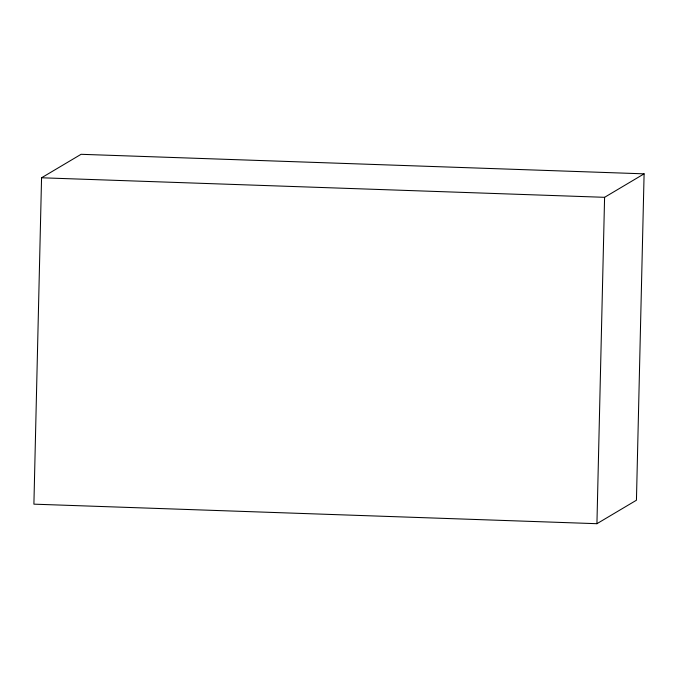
<?xml version="1.0" encoding="UTF-8"?>
<svg xmlns="http://www.w3.org/2000/svg" width="678" height="678" viewBox="0 0 678 678"><rect width="100%" height="100%" fill="white"/><g stroke="black" fill="none" stroke-linecap="round" stroke-linejoin="round"><path stroke-width="1.02" d="M41.561 177.78L33.9 504.161L596.928 523.696L636.439 500.22L644.1 173.839L81.072 154.304L41.561 177.78L604.59 197.315L644.1 173.839M596.928 523.696L604.59 197.315"/></g></svg>
